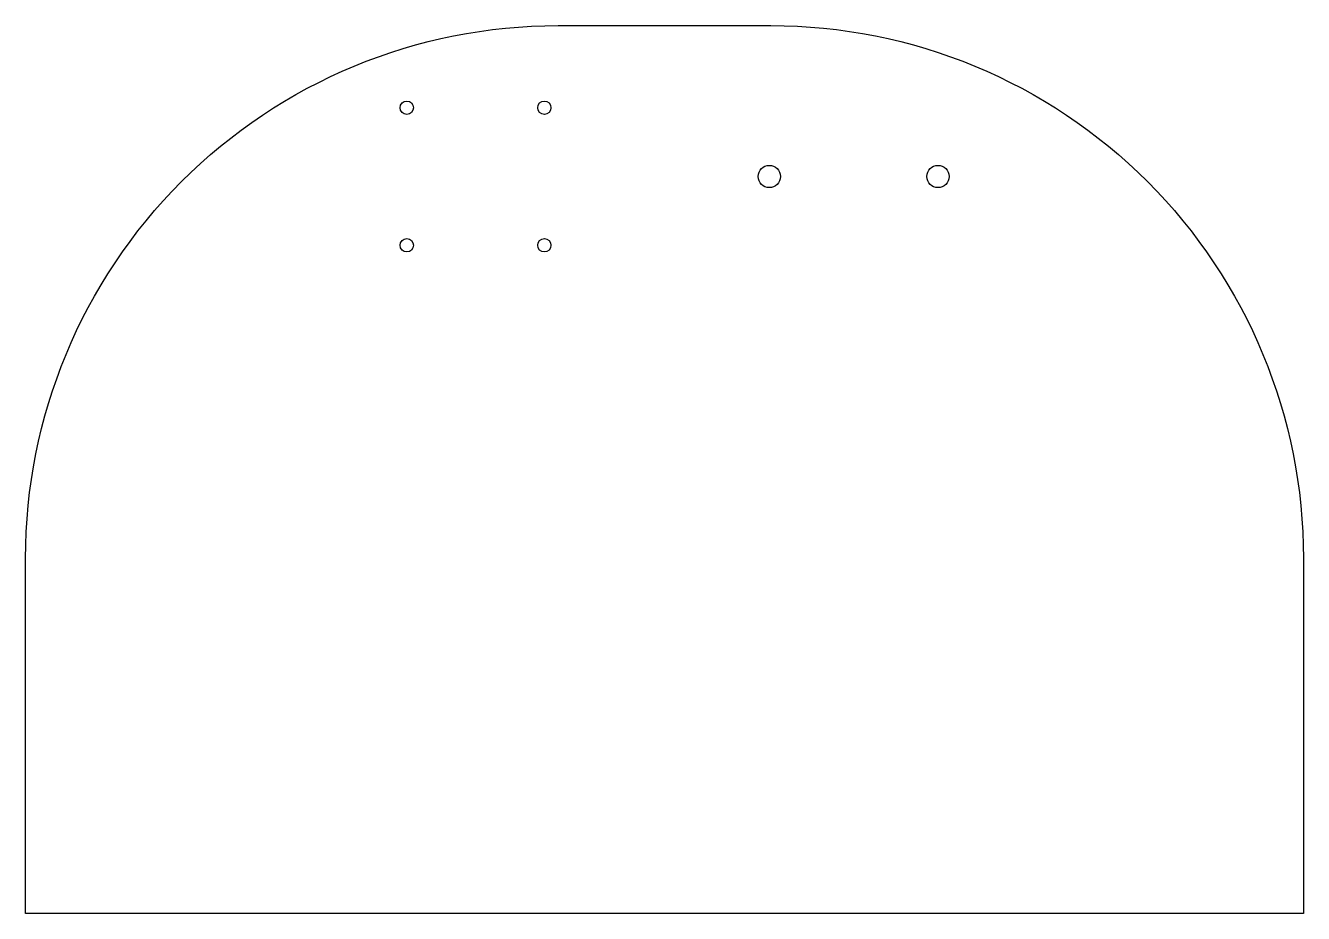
# Model space of a CAD drawing. Header units: millimetres. Extents: x -144 to 144, y 0 to 200.
import ezdxf

# ---------------------------------------------------------------- set-up
doc = ezdxf.new("R2010")
doc.units = ezdxf.units.MM
doc.layers.get('0').update_dxf_attribs({"linetype": 'CONTINUOUS'})

msp = doc.modelspace()

# ---------------------------------------------------------------- linework, layer by layer
msp.add_lwpolyline([(-144, 80, -0.414214), (-24, 200), (24, 200, -0.414214), (144, 80), (144, 0), (-144, 0)], format="xyb", close=True)
for centre, radius in [((-58.08, 181.5), 1.5), ((-27.08, 181.5), 1.5), ((23.62, 166), 2.5), ((61.62, 166), 2.5), ((-58.08, 150.5), 1.5), ((-27.08, 150.5), 1.5)]:
    msp.add_circle(centre, radius)

doc.saveas('drawing.dxf')
